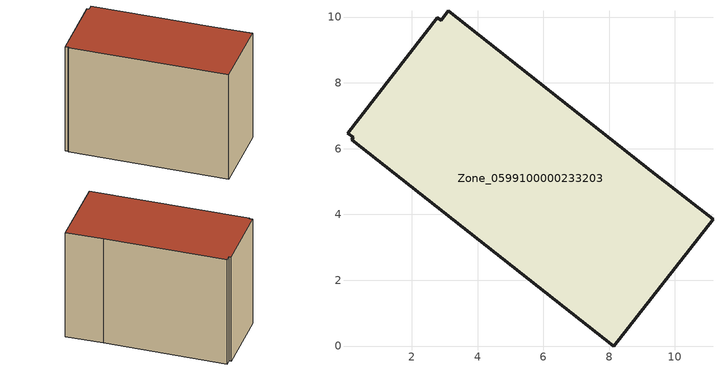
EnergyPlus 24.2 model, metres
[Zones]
Zone_0599100000233203
 floor ground (C_G): 2.78,9.98 2.89,9.9 3.11,10.19 9.27,5.33 11.16,3.85 8.14,0 0.17,6.28 0.22,6.34 0.05,6.47 z3.14
 wall outside (C_F): 8.14,0 11.16,3.85 9.27,5.33 3.11,10.19 2.89,9.9 2.78,9.98 0.05,6.47 0.22,6.34 0.17,6.28 8.14,0 z3.14:10.57
 roof outside (C_R): 2.89,9.9 2.78,9.98 0.05,6.47 0.22,6.34 0.17,6.28 8.14,0 11.16,3.85 9.27,5.33 3.11,10.19 z10.57
[BUILDING]
Pand.0599100000233203: North Axis=0; Terrain=City; Loads Convergence Tolerance Value=0.04; Temperature Convergence Tolerance Value=0.4; Solar Distribution=FullExterior; Maximum Number of Warmup Days=25; Minimum Number of Warmup Days=1
[Site:Location]
Rotterdam.The.Hague.AP_ZH_NLD Design_Conditions: Latitude=51.96; Longitude=4.45; Time Zone=1; Elevation=-4.5
[SITE:GROUNDTEMPERATURE:BUILDINGSURFACE]
18, 18, 18, 18, 18, 18, 18, 18, 18, 18, 18, 18
[MATERIAL] Thermal Absorptance=0.9; Solar Absorptance=0.7; Visible Absorptance=0.7
Name | Roughness | Thickness | Conductivity | Density | Specific Heat
G.TI.1946-1964 | MediumSmooth | 0.15 | 1 | 540 | 1210
F.TI.1946-1964 | Rough | 0.3 | 0.857143 | 1920 | 840
R.TI.1946-1964 | MediumRough | 0.2 | 0.277778 | 1500 | 1000
[CONSTRUCTION]
C_G: G.TI.1946-1964
C_F: F.TI.1946-1964
C_R: R.TI.1946-1964
[ZONE]
Zone_0599100000233203: Type=1; Multiplier=1; Ceiling Height=Autocalculate; Volume=Autocalculate; Floor Area=autocalculate; Part of Total Floor Area=Yes
[ZONEINFILTRATION:DESIGNFLOWRATE]
Infil_Zone_0599100000233203: Zone or ZoneList or Space or SpaceList=Zone_0599100000233203; Schedule=AlwaysOn; Design Flow Rate Calculation Method=Flow/Area; Flow Rate per Floor Area=0.003; Constant Term Coefficient=1; Temperature Term Coefficient=0; Velocity Term Coefficient=0; Velocity Squared Term Coefficient=0
[HVACTEMPLATE:ZONE:IDEALLOADSAIRSYSTEM]
Zone_0599100000233203: Maximum Heating Supply Air Temperature=50; Minimum Cooling Supply Air Temperature=13; Maximum Heating Supply Air Humidity Ratio=0.0156; Minimum Cooling Supply Air Humidity Ratio=0.0077; Heating Limit=NoLimit; Cooling Limit=NoLimit; Dehumidification Control Type=ConstantSensibleHeatRatio; Cooling Sensible Heat Ratio=0.7; Dehumidification Setpoint=60; Humidification Control Type=None; Humidification Setpoint=30; Outdoor Air Method=None; Outdoor Air Flow Rate per Person=0.00944; Outdoor Air Flow Rate per Zone Floor Area=0; Outdoor Air Flow Rate per Zone=0; Demand Controlled Ventilation Type=None; Outdoor Air Economizer Type=NoEconomizer; Heat Recovery Type=None; Sensible Heat Recovery Effectiveness=0.7; Latent Heat Recovery Effectiveness=0.65
[ZONECONTROL:THERMOSTAT]
ThermostatControl_Zone_0599100000233203: Zone or ZoneList=Zone_0599100000233203; Control Type Schedule=DualSetpointControlType; Control 1=Thermostat_Zone_0599100000233203; Temperature Difference Between Cutout And Setpoint=0
[THERMOSTATSETPOINT:DUALSETPOINT]
Thermostat_Zone_0599100000233203: Heating Setpoint Temperature Schedule=HeatingSetpoint_Zone_0599100000233203; Cooling Setpoint Temperature Schedule=CoolingSetpoint_Zone_0599100000233203
[SCHEDULE:COMPACT]
HeatingSetpoint_Zone_0599100000233203: Through: 12/31, For: AllDays, Until: 24:00, 21
CoolingSetpoint_Zone_0599100000233203: Through: 12/31, For: AllDays, Until: 24:00, 24
DualSetpointControlType: Through: 12/31, For: AllDays, Until: 24:00, 4
AlwaysOn: Through: 12/31, For: AllDays, Until: 24:00, 1
